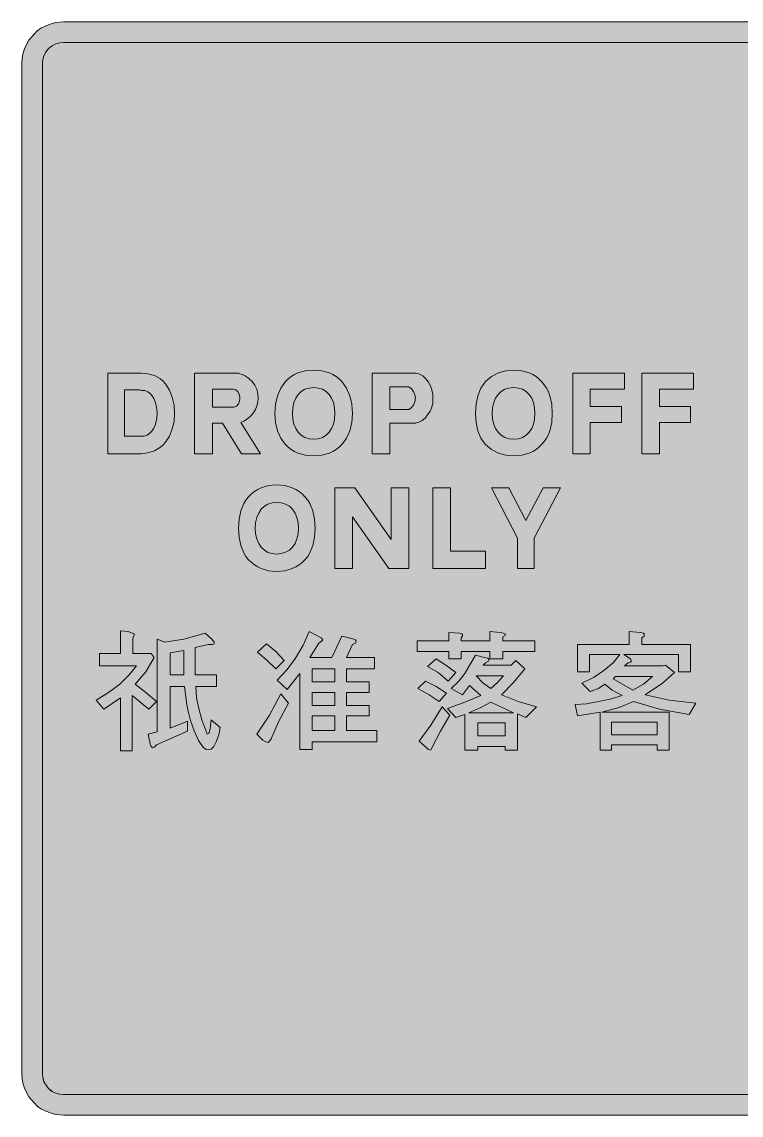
# Model space of a CAD drawing. Header units: metres. Extents: x 115 to 455, y 5 to 264.
# Drawn here: x 114.5 to 284.9, y 4.9 to 263.7 of the extents above; entities that cross this region are included whole.
import ezdxf

# ---------------------------------------------------------------- set-up
doc = ezdxf.new("R2010")
doc.units = ezdxf.units.M
doc.layers.add('FILL_BLACK_000000', color=7, linetype='Continuous', true_color=0x000000)
doc.layers.add('FILL_WHITE_FFFFFF', color=7, linetype='Continuous', true_color=0xffffff)

msp = doc.modelspace()

# ---------------------------------------------------------------- hatches: boundary and pattern name
at = {"layer": 'FILL_BLACK_000000', "true_color": 0x000000}
h = msp.add_hatch(color=7, dxfattribs=at)
h.dxf.hatch_style = 1
h.paths.add_polyline_path([(448.14, 263.32), (448.98, 262.98), (449.89, 262.64), (450.76, 262.17), (451.59, 261.56), (452.4, 260.82), (453.62, 259.33), (454.56, 257.58), (454.9, 256.64), (455.12, 255.71), (455.28, 253.98), (455.28, 14.58), (455.12, 12.85), (454.9, 11.92), (454.56, 10.98), (453.62, 9.22), (452.4, 7.74), (451.59, 7), (450.76, 6.39), (449.89, 5.92), (448.98, 5.58), (448.14, 5.24), (447.25, 5.02), (445.38, 4.86), (124.44, 4.86), (122.57, 5.02), (121.68, 5.24), (120.84, 5.58), (119.9, 5.92), (119, 6.39), (118.16, 7), (117.42, 7.74), (116.21, 9.22), (115.26, 10.98), (114.92, 11.92), (114.7, 12.85), (114.54, 14.58), (114.54, 253.98), (114.7, 255.71), (114.92, 256.64), (115.26, 257.58), (116.21, 259.33), (117.42, 260.82), (118.16, 261.56), (119, 262.17), (119.9, 262.64), (120.84, 262.98), (121.68, 263.32), (122.57, 263.54), (124.44, 263.7), (445.38, 263.7), (447.25, 263.54), (448.14, 263.32)])
h.paths.add_polyline_path([(123.5, 258.74), (122.57, 258.46), (121.68, 258), (120.84, 257.4), (120.24, 256.56), (119.78, 255.69), (119.5, 254.82), (119.4, 253.98), (119.4, 14.58), (119.5, 13.74), (119.78, 12.87), (120.24, 12), (120.84, 11.16), (121.68, 10.48), (122.57, 10.03), (123.5, 9.79), (124.44, 9.72), (445.38, 9.72), (446.32, 9.79), (447.25, 10.03), (448.14, 10.48), (448.98, 11.16), (449.58, 12), (450.04, 12.87), (450.32, 13.74), (450.42, 14.58), (450.42, 253.98), (450.32, 254.82), (450.04, 255.69), (449.58, 256.56), (448.98, 257.4), (448.14, 258), (447.25, 258.46), (446.32, 258.74), (445.38, 258.84), (124.44, 258.84), (123.5, 258.74)], flags=16)
h = msp.add_hatch(color=7, dxfattribs=at)
h.dxf.hatch_style = 1
h.paths.add_polyline_path([(187.39, 180.58), (188.21, 180.21), (188.98, 179.74), (189.68, 179.19), (190.32, 178.56), (191.4, 176.97), (192.19, 175.18), (192.67, 173.19), (192.84, 171), (192.67, 168.88), (192.19, 166.9), (191.4, 165.13), (190.89, 164.34), (190.32, 163.62), (189.68, 162.99), (188.98, 162.44), (188.21, 161.97), (187.39, 161.59), (185.61, 161.09), (183.66, 160.92), (181.71, 161.09), (179.92, 161.59), (179.11, 161.97), (178.34, 162.44), (177.64, 162.99), (177, 163.62), (176.43, 164.34), (175.92, 165.13), (175.13, 166.9), (174.65, 168.88), (174.48, 171), (174.65, 173.19), (175.13, 175.18), (175.92, 176.97), (177, 178.56), (177.64, 179.19), (178.34, 179.74), (179.11, 180.21), (179.92, 180.58), (181.71, 181.09), (183.66, 181.26), (185.61, 181.09), (187.39, 180.58)])
h.paths.add_polyline_path([(188.34, 173.55), (187.91, 174.6), (187.33, 175.48), (186.6, 176.18), (185.74, 176.7), (184.76, 177.01), (183.66, 177.12), (182.56, 177.01), (181.58, 176.7), (180.72, 176.18), (179.99, 175.48), (179.41, 174.6), (178.98, 173.55), (178.71, 172.35), (178.62, 171), (178.71, 169.65), (178.98, 168.45), (179.41, 167.4), (179.99, 166.52), (180.72, 165.82), (181.58, 165.3), (182.56, 164.99), (183.66, 164.88), (184.76, 164.99), (185.74, 165.3), (186.6, 165.82), (187.33, 166.52), (187.91, 167.4), (188.34, 168.45), (188.61, 169.65), (188.7, 171), (188.61, 172.35), (188.34, 173.55)], flags=16)
h = msp.add_hatch(color=7, dxfattribs=at)
h.dxf.hatch_style = 1
h.paths.add_polyline_path([(234.74, 180.58), (235.55, 180.21), (236.32, 179.74), (237.02, 179.19), (237.66, 178.56), (238.29, 177.79), (238.81, 176.97), (239.25, 176.1), (239.6, 175.18), (240.04, 173.19), (240.18, 171), (240.04, 168.88), (239.6, 166.9), (239.25, 165.99), (238.81, 165.13), (238.29, 164.34), (237.66, 163.62), (237.02, 162.99), (236.32, 162.44), (235.55, 161.97), (234.74, 161.59), (232.95, 161.09), (231, 160.92), (229.15, 161.09), (227.4, 161.59), (225.79, 162.44), (224.34, 163.62), (223.77, 164.34), (223.29, 165.13), (222.56, 166.9), (222.14, 168.88), (222, 171), (222.14, 173.19), (222.56, 175.18), (223.29, 176.97), (224.34, 178.56), (225.79, 179.74), (227.4, 180.58), (229.15, 181.09), (231, 181.26), (232.95, 181.09), (234.74, 180.58)])
h.paths.add_polyline_path([(235.71, 173.55), (235.3, 174.6), (234.74, 175.48), (234.02, 176.18), (233.15, 176.7), (232.15, 177.01), (231, 177.12), (229.9, 177.01), (228.92, 176.7), (228.06, 176.18), (227.33, 175.48), (226.75, 174.6), (226.32, 173.55), (226.05, 172.35), (225.96, 171), (226.05, 169.65), (226.32, 168.45), (226.75, 167.4), (227.33, 166.52), (228.06, 165.82), (228.92, 165.3), (229.9, 164.99), (231, 164.88), (232.15, 164.99), (233.15, 165.3), (234.02, 165.82), (234.74, 166.52), (235.3, 167.4), (235.71, 168.45), (235.96, 169.65), (236.04, 171), (235.96, 172.35), (235.71, 173.55)], flags=16)
h = msp.add_hatch(color=7, dxfattribs=at)
h.dxf.hatch_style = 1
h.paths.add_polyline_path([(134.88, 180.54), (142.8, 180.54), (144.41, 180.4), (145.95, 179.95), (147.36, 179.17), (147.99, 178.65), (148.56, 178.02), (149.5, 176.54), (150.18, 174.85), (150.58, 172.98), (150.72, 171), (150.58, 169.12), (150.18, 167.31), (149.5, 165.63), (148.56, 164.16), (147.99, 163.53), (147.36, 162.98), (145.95, 162.13), (144.41, 161.63), (142.8, 161.46), (134.88, 161.46), (134.88, 180.54)])
h.paths.add_polyline_path([(142.26, 165.6), (143.16, 165.6), (143.52, 165.6), (144.22, 165.88), (144.83, 166.29), (145.36, 166.83), (145.79, 167.49), (146.13, 168.25), (146.38, 169.09), (146.53, 170.01), (146.58, 171), (146.53, 171.99), (146.38, 172.91), (146.14, 173.75), (145.81, 174.51), (145.4, 175.17), (144.91, 175.71), (144.34, 176.12), (143.7, 176.4), (143.59, 176.4), (143.52, 176.4), (142.91, 176.42), (142.44, 176.58), (142.08, 176.58), (138.84, 176.58), (138.84, 165.6), (142.08, 165.6), (142.19, 165.6), (142.26, 165.6)], flags=16)
h = msp.add_hatch(color=7, dxfattribs=at)
h.dxf.hatch_style = 1
h.paths.add_polyline_path([(155.4, 161.46), (155.4, 180.54), (165.3, 180.54), (165.84, 180.54), (166.2, 180.36), (166.74, 180.25), (167.28, 180), (168.25, 179.35), (169.08, 178.56), (169.76, 177.69), (170.2, 176.71), (170.45, 175.67), (170.52, 174.6), (170.45, 173.67), (170.23, 172.76), (169.87, 171.91), (169.39, 171.11), (168.8, 170.39), (168.09, 169.77), (167.28, 169.24), (166.38, 168.84), (171.06, 161.46), (166.56, 161.46), (162.06, 168.66), (159.72, 168.66), (159.72, 161.46), (155.4, 161.46)])
h.paths.add_polyline_path([(164.76, 172.44), (165.36, 172.73), (165.82, 173.25), (166.1, 173.91), (166.2, 174.6), (166.07, 175.39), (165.73, 176.08), (165.21, 176.57), (164.58, 176.76), (159.72, 176.76), (159.72, 172.44), (164.4, 172.44), (164.76, 172.44)], flags=16)
h = msp.add_hatch(color=7, dxfattribs=at)
h.dxf.hatch_style = 1
h.paths.add_polyline_path([(209.53, 179.86), (210.24, 179.22), (210.84, 178.38), (211.31, 177.51), (211.65, 176.56), (211.85, 175.57), (211.92, 174.6), (211.85, 173.53), (211.63, 172.48), (211.24, 171.51), (210.66, 170.64), (210.06, 169.9), (209.35, 169.31), (208.58, 168.89), (207.78, 168.66), (207.6, 168.66), (201.66, 168.66), (201.66, 161.46), (197.52, 161.46), (197.52, 180.54), (207.24, 180.54), (207.78, 180.54), (207.85, 180.54), (207.96, 180.54), (208.76, 180.3), (209.53, 179.86)])
h.paths.add_polyline_path([(205.62, 171.9), (205.98, 171.9), (206.05, 171.9), (206.16, 171.9), (206.79, 172.32), (207.31, 172.98), (207.65, 173.77), (207.78, 174.6), (207.65, 175.43), (207.31, 176.22), (206.79, 176.88), (206.16, 177.3), (205.98, 177.3), (201.66, 177.3), (201.66, 171.9), (205.62, 171.9)], flags=16)
h = msp.add_hatch(color=7, dxfattribs=at)
h.dxf.hatch_style = 1
h.paths.add_polyline_path([(249.18, 161.46), (245.04, 161.46), (245.04, 180.54), (257.28, 180.54), (257.28, 176.76), (249.18, 176.76), (249.18, 172.62), (256.56, 172.62), (256.56, 168.84), (249.18, 168.84), (249.18, 161.46)])
h = msp.add_hatch(color=7, dxfattribs=at)
h.dxf.hatch_style = 1
h.paths.add_polyline_path([(265.56, 161.46), (261.42, 161.46), (261.42, 180.54), (273.66, 180.54), (273.66, 176.76), (265.56, 176.76), (265.56, 172.62), (272.94, 172.62), (272.94, 168.84), (265.56, 168.84), (265.56, 161.46)])
h = msp.add_hatch(color=7, dxfattribs=at)
h.dxf.hatch_style = 1
h.paths.add_polyline_path([(178.6, 153.38), (179.44, 152.98), (180.23, 152.49), (180.98, 151.89), (181.68, 151.2), (182.25, 150.48), (182.73, 149.69), (183.46, 147.91), (183.88, 145.93), (184.02, 143.82), (183.88, 141.7), (183.46, 139.72), (182.73, 137.95), (182.25, 137.16), (181.68, 136.44), (180.98, 135.75), (180.23, 135.15), (179.44, 134.66), (178.6, 134.26), (176.79, 133.73), (174.84, 133.56), (172.99, 133.73), (171.24, 134.26), (170.41, 134.66), (169.63, 135.15), (168.88, 135.75), (168.18, 136.44), (167.61, 137.16), (167.13, 137.95), (166.4, 139.72), (165.98, 141.7), (165.84, 143.82), (165.98, 145.93), (166.4, 147.91), (167.13, 149.69), (167.61, 150.48), (168.18, 151.2), (168.88, 151.89), (169.63, 152.49), (170.41, 152.98), (171.24, 153.38), (172.99, 153.91), (174.84, 154.08), (176.79, 153.91), (178.6, 153.38)])
h.paths.add_polyline_path([(179.7, 146.37), (179.26, 147.42), (178.66, 148.3), (177.92, 149), (177.02, 149.52), (175.99, 149.83), (174.84, 149.94), (173.8, 149.84), (172.84, 149.53), (171.98, 149.03), (171.24, 148.32), (170.64, 147.41), (170.18, 146.34), (169.9, 145.13), (169.8, 143.82), (169.9, 142.51), (170.18, 141.3), (170.64, 140.23), (171.24, 139.32), (171.98, 138.61), (172.84, 138.1), (173.8, 137.8), (174.84, 137.7), (175.99, 137.81), (177.02, 138.12), (177.92, 138.64), (178.66, 139.34), (179.26, 140.22), (179.7, 141.27), (179.97, 142.47), (180.06, 143.82), (179.97, 145.17), (179.7, 146.37)], flags=16)
h = msp.add_hatch(color=7, dxfattribs=at)
h.dxf.hatch_style = 1
h.paths.add_polyline_path([(202.02, 153.36), (206.16, 153.36), (206.16, 134.28), (201.48, 134.28), (192.84, 146.52), (192.84, 134.28), (188.7, 134.28), (188.7, 153.36), (193.38, 153.36), (202.02, 141.12), (202.02, 153.36)])
h = msp.add_hatch(color=7, dxfattribs=at)
h.dxf.hatch_style = 1
h.paths.add_polyline_path([(216.06, 138.42), (224.34, 138.42), (224.34, 134.28), (211.92, 134.28), (211.92, 153.36), (216.06, 153.36), (216.06, 138.42)])
h = msp.add_hatch(color=7, dxfattribs=at)
h.dxf.hatch_style = 1
h.paths.add_polyline_path([(229.92, 153.36), (233.88, 145.62), (238.02, 153.36), (242.16, 153.36), (235.86, 141.48), (235.86, 134.28), (231.9, 134.28), (231.9, 141.48), (225.78, 153.36), (229.92, 153.36)])
h = msp.add_hatch(color=7, dxfattribs=at)
h.dxf.hatch_style = 1
h.paths.add_polyline_path([(132.9, 114.12), (137.94, 114.12), (137.94, 119.52), (139.74, 119.34), (140.64, 118.98), (141.18, 118.8), (141.18, 118.44), (140.82, 117.9), (140.82, 114.12), (145.14, 114.12), (145.86, 113.22), (143.88, 109.8), (141.36, 106.92), (143.88, 104.94), (146.4, 102.78), (144.6, 100.98), (140.64, 104.22), (140.64, 91.08), (137.94, 91.08), (137.94, 103.68), (133.98, 100.98), (132.18, 103.14), (135.06, 104.94), (137.76, 106.92), (139.92, 109.08), (141.72, 111.24), (132.9, 111.24), (132.9, 114.12)])
h = msp.add_hatch(color=7, dxfattribs=at)
h.dxf.hatch_style = 1
h.paths.add_polyline_path([(182.58, 119.34), (184.74, 118.26), (185.46, 117.9), (185.82, 117.36), (185.46, 117), (184.92, 116.64), (182.76, 113.22), (187.98, 113.22), (190.32, 118.26), (192.66, 117.72), (193.56, 117.36), (193.74, 117.18), (193.56, 116.64), (192.84, 116.28), (191.4, 113.22), (198.06, 113.22), (198.06, 110.52), (191.4, 110.52), (191.4, 107.46), (196.8, 107.46), (196.8, 104.94), (191.4, 104.94), (191.4, 101.88), (196.8, 101.88), (196.8, 99.36), (191.4, 99.36), (191.4, 95.94), (198.6, 95.94), (198.6, 93.24), (183.3, 93.24), (183.3, 91.44), (180.42, 91.44), (180.42, 109.44), (177.36, 105.66), (175.02, 107.82), (177.36, 110.34), (179.34, 113.04), (181.14, 116.1), (182.58, 119.34)])
h.paths.add_polyline_path([(183.3, 101.88), (188.7, 101.88), (188.7, 104.94), (183.3, 104.94), (183.3, 101.88)], flags=16)
h.paths.add_polyline_path([(183.3, 110.52), (183.3, 107.46), (188.7, 107.46), (188.7, 110.52), (183.3, 110.52)], flags=16)
h.paths.add_polyline_path([(188.7, 99.36), (183.3, 99.36), (183.3, 95.94), (188.7, 95.94), (188.7, 99.36)], flags=16)
h = msp.add_hatch(color=7, dxfattribs=at)
h.dxf.hatch_style = 1
h.paths.add_polyline_path([(215.7, 117.18), (215.7, 119.16), (218.22, 118.98), (218.76, 118.8), (218.94, 118.62), (218.94, 118.26), (218.58, 117.9), (218.58, 117.18), (225.42, 117.18), (225.42, 119.34), (227.94, 119.16), (228.66, 118.98), (229.02, 118.8), (229.02, 118.44), (228.48, 118.08), (228.48, 117.18), (236.04, 117.18), (236.04, 114.66), (228.48, 114.66), (228.48, 112.86), (225.42, 112.86), (225.42, 114.66), (218.58, 114.66), (218.58, 112.86), (215.7, 112.86), (215.7, 114.66), (208.14, 114.66), (208.14, 117.18), (215.7, 117.18)])
h = msp.add_hatch(color=7, dxfattribs=at)
h.dxf.hatch_style = 1
h.paths.add_polyline_path([(258.36, 116.28), (258.36, 119.34), (261.06, 119.16), (261.78, 118.98), (261.96, 118.8), (261.96, 118.26), (261.42, 117.9), (261.42, 116.28), (272.94, 116.28), (272.94, 109.8), (270.06, 109.8), (270.06, 113.94), (257.1, 113.94), (258.72, 112.86), (258.9, 112.5), (258.9, 112.32), (258.72, 112.14), (258.18, 111.96), (257.28, 111.24), (266.46, 111.24), (267, 111.42), (269.16, 109.62), (266.28, 107.1), (262.14, 104.4), (267.9, 103.14), (274.2, 102.42), (272.58, 99.72), (265.56, 100.98), (259.44, 102.78), (256.02, 101.34), (251.88, 100.26), (267.9, 100.26), (267.9, 91.26), (265.02, 91.26), (265.02, 92.52), (254.22, 92.52), (254.22, 91.26), (251.52, 91.26), (251.52, 100.26), (246.12, 99.36), (245.58, 102.06), (248.28, 102.24), (251.16, 102.78), (253.86, 103.32), (256.74, 104.22), (254.4, 105.48), (252.6, 106.92), (251.16, 105.84), (249.18, 105.12), (247.2, 107.1), (250.08, 108.54), (252.42, 110.16), (254.58, 111.96), (256.2, 113.94), (249, 113.94), (249, 109.8), (246.12, 109.8), (246.12, 116.28), (258.36, 116.28)])
h.paths.add_polyline_path([(263.94, 108.72), (255.12, 108.72), (254.58, 108.18), (259.26, 105.48), (261.78, 106.92), (263.94, 108.72)], flags=16)
h.paths.add_polyline_path([(265.02, 97.92), (254.22, 97.92), (254.22, 94.86), (265.02, 94.86), (265.02, 97.92)], flags=16)
h = msp.add_hatch(color=7, dxfattribs=at)
h.dxf.hatch_style = 1
h.paths.add_polyline_path([(152.88, 117.54), (157.92, 118.98), (159.54, 117.54), (160.08, 116.82), (160.08, 116.46), (159.72, 116.28), (158.64, 116.28), (155.58, 115.56), (155.58, 109.08), (160.62, 109.08), (160.62, 106.38), (155.76, 106.38), (155.94, 103.68), (156.48, 101.16), (157.2, 98.46), (158.1, 95.94), (158.46, 95.04), (158.82, 95.22), (159.18, 96.3), (159.36, 98.46), (161.52, 96.66), (161.16, 94.86), (160.6, 93.25), (160.02, 92.15), (159.41, 91.52), (158.8, 91.31), (158.19, 91.46), (157.58, 91.92), (156.98, 92.64), (156.41, 93.56), (155.37, 95.81), (154.51, 98.26), (153.9, 100.48), (153.6, 102.06), (153.06, 106.38), (149.64, 106.38), (149.64, 96.48), (153.78, 98.1), (153.78, 95.76), (146.4, 92.52), (145.86, 91.98), (145.5, 91.8), (145.14, 92.16), (144.96, 92.7), (144.42, 95.04), (146.58, 95.58), (146.58, 117.54), (148.38, 116.82), (152.88, 117.54)])
h.paths.add_polyline_path([(152.88, 114.84), (149.64, 114.3), (149.64, 109.08), (152.88, 109.08), (152.88, 114.84)], flags=16)
h = msp.add_hatch(color=7, dxfattribs=at)
h.dxf.hatch_style = 1
h.paths.add_polyline_path([(172.68, 112.5), (170.34, 114.48), (172.5, 116.46), (174.66, 114.66), (176.64, 112.5), (174.66, 110.52), (172.68, 112.5)])
h = msp.add_hatch(color=7, dxfattribs=at)
h.dxf.hatch_style = 1
h.paths.add_polyline_path([(214.98, 111.42), (217.32, 109.62), (215.52, 107.64), (213.18, 109.62), (210.66, 111.06), (212.64, 112.86), (214.98, 111.42)])
h = msp.add_hatch(color=7, dxfattribs=at)
h.dxf.hatch_style = 1
h.paths.add_polyline_path([(224.16, 113.22), (224.88, 113.04), (225.24, 112.68), (225.06, 112.32), (224.34, 111.96), (223.8, 111.42), (230.46, 111.42), (231.54, 112.5), (233.7, 110.52), (231, 107.28), (228.12, 104.4), (232.08, 102.78), (236.4, 101.52), (233.88, 99), (231.9, 99.9), (231.9, 91.26), (229.02, 91.26), (229.02, 92.16), (222.54, 92.16), (222.54, 91.26), (219.48, 91.26), (219.48, 99.72), (217.32, 99), (215.34, 101.16), (219.48, 102.6), (223.26, 104.22), (220.56, 106.56), (218.94, 104.4), (216.24, 105.84), (218.04, 107.64), (219.48, 109.44), (222, 113.76), (224.16, 113.22)])
h.paths.add_polyline_path([(228.66, 108.9), (222.18, 108.9), (223.8, 107.1), (225.6, 105.84), (227.22, 107.28), (228.66, 108.9)], flags=16)
h.paths.add_polyline_path([(220.38, 100.08), (231, 100.08), (225.6, 102.6), (223.26, 101.34), (220.38, 100.08)], flags=16)
h.paths.add_polyline_path([(229.02, 97.74), (222.54, 97.74), (222.54, 94.68), (229.02, 94.68), (229.02, 97.74)], flags=16)
h = msp.add_hatch(color=7, dxfattribs=at)
h.dxf.hatch_style = 1
h.paths.add_polyline_path([(212.64, 106.38), (215.16, 104.76), (213.36, 102.78), (211.02, 104.4), (208.32, 105.84), (210.12, 107.64), (212.64, 106.38)])
h = msp.add_hatch(color=7, dxfattribs=at)
h.dxf.hatch_style = 1
h.paths.add_polyline_path([(173.22, 99.54), (175.92, 104.58), (177.72, 102.42), (175.38, 98.1), (173.58, 93.96), (173.22, 93.42), (172.86, 93.06), (172.32, 93.24), (171.6, 93.6), (170.16, 95.04), (173.22, 99.54)])
h = msp.add_hatch(color=7, dxfattribs=at)
h.dxf.hatch_style = 1
h.paths.add_polyline_path([(211.38, 97.2), (214.08, 101.52), (215.88, 99.54), (213.72, 95.76), (211.74, 91.98), (211.38, 91.26), (210.84, 91.44), (208.68, 93.42), (211.38, 97.2)])
at = {"layer": 'FILL_WHITE_FFFFFF', "true_color": 0xffffff}
h = msp.add_hatch(color=7, dxfattribs=at)
h.dxf.hatch_style = 1
h.paths.add_polyline_path([(446.32, 258.74), (447.25, 258.46), (448.14, 258), (448.98, 257.4), (449.58, 256.56), (450.04, 255.69), (450.32, 254.82), (450.42, 253.98), (450.42, 14.58), (450.31, 13.75), (450.06, 12.78), (448.98, 11.16), (448.14, 10.48), (447.25, 10.03), (446.32, 9.79), (445.38, 9.72), (124.44, 9.72), (123.47, 9.83), (122.64, 10.08), (121.67, 10.48), (120.84, 11.16), (119.76, 12.78), (119.51, 13.75), (119.4, 14.58), (119.4, 253.98), (119.5, 254.82), (119.78, 255.69), (120.24, 256.56), (120.84, 257.4), (121.68, 258), (122.57, 258.46), (123.5, 258.74), (124.44, 258.84), (445.38, 258.84), (446.32, 258.74)])

# ---------------------------------------------------------------- linework, layer by layer
at = {"layer": 'FILL_BLACK_000000', "lineweight": 0, "true_color": 0x000000}
for points in [[(445.38, 4.86), (124.44, 4.86), (122.57, 5.02), (121.68, 5.24), (120.84, 5.58), (119.9, 5.92), (119, 6.39), (118.16, 7), (117.42, 7.74), (116.21, 9.22), (115.26, 10.98), (114.92, 11.92), (114.7, 12.85), (114.54, 14.58), (114.54, 253.98), (114.7, 255.71), (114.92, 256.64), (115.26, 257.58), (116.21, 259.33), (117.42, 260.82), (118.16, 261.56), (119, 262.17), (119.9, 262.64), (120.84, 262.98), (121.68, 263.32), (122.57, 263.54), (124.44, 263.7), (445.38, 263.7)], [(445.38, 258.84), (124.44, 258.84), (123.5, 258.74), (122.57, 258.46), (121.68, 258), (120.84, 257.4), (120.24, 256.56), (119.78, 255.69), (119.5, 254.82), (119.4, 253.98), (119.4, 14.58), (119.5, 13.74), (119.78, 12.87), (120.24, 12), (120.84, 11.16), (121.68, 10.48), (122.57, 10.03), (123.5, 9.79), (124.44, 9.72), (445.38, 9.72)]]:
    msp.add_lwpolyline(points, dxfattribs=at)
for points in [[(187.39, 180.58), (188.21, 180.21), (188.98, 179.74), (189.68, 179.19), (190.32, 178.56), (191.4, 176.97), (192.19, 175.18), (192.67, 173.19), (192.84, 171), (192.67, 168.88), (192.19, 166.9), (191.4, 165.13), (190.89, 164.34), (190.32, 163.62), (189.68, 162.99), (188.98, 162.44), (188.21, 161.97), (187.39, 161.59), (185.61, 161.09), (183.66, 160.92), (181.71, 161.09), (179.92, 161.59), (179.11, 161.97), (178.34, 162.44), (177.64, 162.99), (177, 163.62), (176.43, 164.34), (175.92, 165.13), (175.13, 166.9), (174.65, 168.88), (174.48, 171), (174.65, 173.19), (175.13, 175.18), (175.92, 176.97), (177, 178.56), (177.64, 179.19), (178.34, 179.74), (179.11, 180.21), (179.92, 180.58), (181.71, 181.09), (183.66, 181.26), (185.61, 181.09)], [(234.74, 180.58), (235.55, 180.21), (236.32, 179.74), (237.02, 179.19), (237.66, 178.56), (238.29, 177.79), (238.81, 176.97), (239.25, 176.1), (239.6, 175.18), (240.04, 173.19), (240.18, 171), (240.04, 168.88), (239.6, 166.9), (239.25, 165.99), (238.81, 165.13), (238.29, 164.34), (237.66, 163.62), (237.02, 162.99), (236.32, 162.44), (235.55, 161.97), (234.74, 161.59), (232.95, 161.09), (231, 160.92), (229.15, 161.09), (227.4, 161.59), (225.79, 162.44), (224.34, 163.62), (223.77, 164.34), (223.29, 165.13), (222.56, 166.9), (222.14, 168.88), (222, 171), (222.14, 173.19), (222.56, 175.18), (223.29, 176.97), (224.34, 178.56), (225.79, 179.74), (227.4, 180.58), (229.15, 181.09), (231, 181.26), (232.95, 181.09)], [(134.88, 180.54), (142.8, 180.54), (144.41, 180.4), (145.95, 179.95), (147.36, 179.17), (147.99, 178.65), (148.56, 178.02), (149.5, 176.54), (150.18, 174.85), (150.58, 172.98), (150.72, 171), (150.58, 169.12), (150.18, 167.31), (149.5, 165.63), (148.56, 164.16), (147.99, 163.53), (147.36, 162.98), (145.95, 162.13), (144.41, 161.63), (142.8, 161.46), (134.88, 161.46)], [(155.4, 161.46), (155.4, 180.54), (165.3, 180.54), (165.84, 180.54), (166.2, 180.36), (166.74, 180.25), (167.28, 180), (168.25, 179.35), (169.08, 178.56), (169.76, 177.69), (170.2, 176.71), (170.45, 175.67), (170.52, 174.6), (170.45, 173.67), (170.23, 172.76), (169.87, 171.91), (169.39, 171.11), (168.8, 170.39), (168.09, 169.77), (167.28, 169.24), (166.38, 168.84), (171.06, 161.46), (166.56, 161.46), (162.06, 168.66), (159.72, 168.66), (159.72, 161.46)], [(209.53, 179.86), (210.24, 179.22), (210.84, 178.38), (211.31, 177.51), (211.65, 176.56), (211.85, 175.57), (211.92, 174.6), (211.85, 173.53), (211.63, 172.48), (211.24, 171.51), (210.66, 170.64), (210.06, 169.9), (209.35, 169.31), (208.58, 168.89), (207.78, 168.66), (207.6, 168.66), (201.66, 168.66), (201.66, 161.46), (197.52, 161.46), (197.52, 180.54), (207.24, 180.54), (207.78, 180.54), (207.85, 180.54), (207.96, 180.54), (208.76, 180.3)], [(249.18, 161.46), (245.04, 161.46), (245.04, 180.54), (257.28, 180.54), (257.28, 176.76), (249.18, 176.76), (249.18, 172.62), (256.56, 172.62), (256.56, 168.84), (249.18, 168.84)], [(265.56, 161.46), (261.42, 161.46), (261.42, 180.54), (273.66, 180.54), (273.66, 176.76), (265.56, 176.76), (265.56, 172.62), (272.94, 172.62), (272.94, 168.84), (265.56, 168.84)], [(142.26, 165.6), (143.16, 165.6), (143.52, 165.6), (144.22, 165.88), (144.83, 166.29), (145.36, 166.83), (145.79, 167.49), (146.13, 168.25), (146.38, 169.09), (146.53, 170.01), (146.58, 171), (146.53, 171.99), (146.38, 172.91), (146.14, 173.75), (145.81, 174.51), (145.4, 175.17), (144.91, 175.71), (144.34, 176.12), (143.7, 176.4), (143.59, 176.4), (143.52, 176.4), (142.91, 176.42), (142.44, 176.58), (142.08, 176.58), (138.84, 176.58), (138.84, 165.6), (142.08, 165.6), (142.19, 165.6)], [(164.76, 172.44), (165.36, 172.73), (165.82, 173.25), (166.1, 173.91), (166.2, 174.6), (166.07, 175.39), (165.73, 176.08), (165.21, 176.57), (164.58, 176.76), (159.72, 176.76), (159.72, 172.44), (164.4, 172.44)], [(188.34, 173.55), (187.91, 174.6), (187.33, 175.48), (186.6, 176.18), (185.74, 176.7), (184.76, 177.01), (183.66, 177.12), (182.56, 177.01), (181.58, 176.7), (180.72, 176.18), (179.99, 175.48), (179.41, 174.6), (178.98, 173.55), (178.71, 172.35), (178.62, 171), (178.71, 169.65), (178.98, 168.45), (179.41, 167.4), (179.99, 166.52), (180.72, 165.82), (181.58, 165.3), (182.56, 164.99), (183.66, 164.88), (184.76, 164.99), (185.74, 165.3), (186.6, 165.82), (187.33, 166.52), (187.91, 167.4), (188.34, 168.45), (188.61, 169.65), (188.7, 171), (188.61, 172.35)], [(205.62, 171.9), (205.98, 171.9), (206.05, 171.9), (206.16, 171.9), (206.79, 172.32), (207.31, 172.98), (207.65, 173.77), (207.78, 174.6), (207.65, 175.43), (207.31, 176.22), (206.79, 176.88), (206.16, 177.3), (205.98, 177.3), (201.66, 177.3), (201.66, 171.9)], [(235.71, 173.55), (235.3, 174.6), (234.74, 175.48), (234.02, 176.18), (233.15, 176.7), (232.15, 177.01), (231, 177.12), (229.9, 177.01), (228.92, 176.7), (228.06, 176.18), (227.33, 175.48), (226.75, 174.6), (226.32, 173.55), (226.05, 172.35), (225.96, 171), (226.05, 169.65), (226.32, 168.45), (226.75, 167.4), (227.33, 166.52), (228.06, 165.82), (228.92, 165.3), (229.9, 164.99), (231, 164.88), (232.15, 164.99), (233.15, 165.3), (234.02, 165.82), (234.74, 166.52), (235.3, 167.4), (235.71, 168.45), (235.96, 169.65), (236.04, 171), (235.96, 172.35)], [(178.6, 153.38), (179.44, 152.98), (180.23, 152.49), (180.98, 151.89), (181.68, 151.2), (182.25, 150.48), (182.73, 149.69), (183.46, 147.91), (183.88, 145.93), (184.02, 143.82), (183.88, 141.7), (183.46, 139.72), (182.73, 137.95), (182.25, 137.16), (181.68, 136.44), (180.98, 135.75), (180.23, 135.15), (179.44, 134.66), (178.6, 134.26), (176.79, 133.73), (174.84, 133.56), (172.99, 133.73), (171.24, 134.26), (170.41, 134.66), (169.63, 135.15), (168.88, 135.75), (168.18, 136.44), (167.61, 137.16), (167.13, 137.95), (166.4, 139.72), (165.98, 141.7), (165.84, 143.82), (165.98, 145.93), (166.4, 147.91), (167.13, 149.69), (167.61, 150.48), (168.18, 151.2), (168.88, 151.89), (169.63, 152.49), (170.41, 152.98), (171.24, 153.38), (172.99, 153.91), (174.84, 154.08), (176.79, 153.91)], [(202.02, 153.36), (206.16, 153.36), (206.16, 134.28), (201.48, 134.28), (192.84, 146.52), (192.84, 134.28), (188.7, 134.28), (188.7, 153.36), (193.38, 153.36), (202.02, 141.12)], [(216.06, 138.42), (224.34, 138.42), (224.34, 134.28), (211.92, 134.28), (211.92, 153.36), (216.06, 153.36)], [(229.92, 153.36), (233.88, 145.62), (238.02, 153.36), (242.16, 153.36), (235.86, 141.48), (235.86, 134.28), (231.9, 134.28), (231.9, 141.48), (225.78, 153.36)], [(179.7, 146.37), (179.26, 147.42), (178.66, 148.3), (177.92, 149), (177.02, 149.52), (175.99, 149.83), (174.84, 149.94), (173.8, 149.84), (172.84, 149.53), (171.98, 149.03), (171.24, 148.32), (170.64, 147.41), (170.18, 146.34), (169.9, 145.13), (169.8, 143.82), (169.9, 142.51), (170.18, 141.3), (170.64, 140.23), (171.24, 139.32), (171.98, 138.61), (172.84, 138.1), (173.8, 137.8), (174.84, 137.7), (175.99, 137.81), (177.02, 138.12), (177.92, 138.64), (178.66, 139.34), (179.26, 140.22), (179.7, 141.27), (179.97, 142.47), (180.06, 143.82), (179.97, 145.17)], [(132.9, 114.12), (137.94, 114.12), (137.94, 119.52), (139.74, 119.34), (140.64, 118.98), (141.18, 118.8), (141.18, 118.44), (140.82, 117.9), (140.82, 114.12), (145.14, 114.12), (145.86, 113.22), (143.88, 109.8), (141.36, 106.92), (143.88, 104.94), (146.4, 102.78), (144.6, 100.98), (140.64, 104.22), (140.64, 91.08), (137.94, 91.08), (137.94, 103.68), (133.98, 100.98), (132.18, 103.14), (135.06, 104.94), (137.76, 106.92), (139.92, 109.08), (141.72, 111.24), (132.9, 111.24)], [(182.58, 119.34), (184.74, 118.26), (185.46, 117.9), (185.82, 117.36), (185.46, 117), (184.92, 116.64), (182.76, 113.22), (187.98, 113.22), (190.32, 118.26), (192.66, 117.72), (193.56, 117.36), (193.74, 117.18), (193.56, 116.64), (192.84, 116.28), (191.4, 113.22), (198.06, 113.22), (198.06, 110.52), (191.4, 110.52), (191.4, 107.46), (196.8, 107.46), (196.8, 104.94), (191.4, 104.94), (191.4, 101.88), (196.8, 101.88), (196.8, 99.36), (191.4, 99.36), (191.4, 95.94), (198.6, 95.94), (198.6, 93.24), (183.3, 93.24), (183.3, 91.44), (180.42, 91.44), (180.42, 109.44), (177.36, 105.66), (175.02, 107.82), (177.36, 110.34), (179.34, 113.04), (181.14, 116.1)], [(215.7, 117.18), (215.7, 119.16), (218.22, 118.98), (218.76, 118.8), (218.94, 118.62), (218.94, 118.26), (218.58, 117.9), (218.58, 117.18), (225.42, 117.18), (225.42, 119.34), (227.94, 119.16), (228.66, 118.98), (229.02, 118.8), (229.02, 118.44), (228.48, 118.08), (228.48, 117.18), (236.04, 117.18), (236.04, 114.66), (228.48, 114.66), (228.48, 112.86), (225.42, 112.86), (225.42, 114.66), (218.58, 114.66), (218.58, 112.86), (215.7, 112.86), (215.7, 114.66), (208.14, 114.66), (208.14, 117.18)], [(258.36, 116.28), (258.36, 119.34), (261.06, 119.16), (261.78, 118.98), (261.96, 118.8), (261.96, 118.26), (261.42, 117.9), (261.42, 116.28), (272.94, 116.28), (272.94, 109.8), (270.06, 109.8), (270.06, 113.94), (257.1, 113.94), (258.72, 112.86), (258.9, 112.5), (258.9, 112.32), (258.72, 112.14), (258.18, 111.96), (257.28, 111.24), (266.46, 111.24), (267, 111.42), (269.16, 109.62), (266.28, 107.1), (262.14, 104.4), (267.9, 103.14), (274.2, 102.42), (272.58, 99.72), (265.56, 100.98), (259.44, 102.78), (256.02, 101.34), (251.88, 100.26), (267.9, 100.26), (267.9, 91.26), (265.02, 91.26), (265.02, 92.52), (254.22, 92.52), (254.22, 91.26), (251.52, 91.26), (251.52, 100.26), (246.12, 99.36), (245.58, 102.06), (248.28, 102.24), (251.16, 102.78), (253.86, 103.32), (256.74, 104.22), (254.4, 105.48), (252.6, 106.92), (251.16, 105.84), (249.18, 105.12), (247.2, 107.1), (250.08, 108.54), (252.42, 110.16), (254.58, 111.96), (256.2, 113.94), (249, 113.94), (249, 109.8), (246.12, 109.8), (246.12, 116.28)], [(152.88, 117.54), (157.92, 118.98), (159.54, 117.54), (160.08, 116.82), (160.08, 116.46), (159.72, 116.28), (158.64, 116.28), (155.58, 115.56), (155.58, 109.08), (160.62, 109.08), (160.62, 106.38), (155.76, 106.38), (155.94, 103.68), (156.48, 101.16), (157.2, 98.46), (158.1, 95.94), (158.46, 95.04), (158.82, 95.22), (159.18, 96.3), (159.36, 98.46), (161.52, 96.66), (161.16, 94.86), (160.6, 93.25), (160.02, 92.15), (159.41, 91.52), (158.8, 91.31), (158.19, 91.46), (157.58, 91.92), (156.98, 92.64), (156.41, 93.56), (155.37, 95.81), (154.51, 98.26), (153.9, 100.48), (153.6, 102.06), (153.06, 106.38), (149.64, 106.38), (149.64, 96.48), (153.78, 98.1), (153.78, 95.76), (146.4, 92.52), (145.86, 91.98), (145.5, 91.8), (145.14, 92.16), (144.96, 92.7), (144.42, 95.04), (146.58, 95.58), (146.58, 117.54), (148.38, 116.82)], [(152.88, 114.84), (149.64, 114.3), (149.64, 109.08), (152.88, 109.08)], [(172.68, 112.5), (170.34, 114.48), (172.5, 116.46), (174.66, 114.66), (176.64, 112.5), (174.66, 110.52)], [(214.98, 111.42), (217.32, 109.62), (215.52, 107.64), (213.18, 109.62), (210.66, 111.06), (212.64, 112.86)], [(224.16, 113.22), (224.88, 113.04), (225.24, 112.68), (225.06, 112.32), (224.34, 111.96), (223.8, 111.42), (230.46, 111.42), (231.54, 112.5), (233.7, 110.52), (231, 107.28), (228.12, 104.4), (232.08, 102.78), (236.4, 101.52), (233.88, 99), (231.9, 99.9), (231.9, 91.26), (229.02, 91.26), (229.02, 92.16), (222.54, 92.16), (222.54, 91.26), (219.48, 91.26), (219.48, 99.72), (217.32, 99), (215.34, 101.16), (219.48, 102.6), (223.26, 104.22), (220.56, 106.56), (218.94, 104.4), (216.24, 105.84), (218.04, 107.64), (219.48, 109.44), (222, 113.76)], [(183.3, 110.52), (183.3, 107.46), (188.7, 107.46), (188.7, 110.52)], [(228.66, 108.9), (222.18, 108.9), (223.8, 107.1), (225.6, 105.84), (227.22, 107.28)], [(263.94, 108.72), (255.12, 108.72), (254.58, 108.18), (259.26, 105.48), (261.78, 106.92)], [(212.64, 106.38), (215.16, 104.76), (213.36, 102.78), (211.02, 104.4), (208.32, 105.84), (210.12, 107.64)], [(173.22, 99.54), (175.92, 104.58), (177.72, 102.42), (175.38, 98.1), (173.58, 93.96), (173.22, 93.42), (172.86, 93.06), (172.32, 93.24), (171.6, 93.6), (170.16, 95.04)], [(183.3, 101.88), (188.7, 101.88), (188.7, 104.94), (183.3, 104.94)], [(211.38, 97.2), (214.08, 101.52), (215.88, 99.54), (213.72, 95.76), (211.74, 91.98), (211.38, 91.26), (210.84, 91.44), (208.68, 93.42)], [(220.38, 100.08), (231, 100.08), (225.6, 102.6), (223.26, 101.34)], [(188.7, 99.36), (183.3, 99.36), (183.3, 95.94), (188.7, 95.94)], [(229.02, 97.74), (222.54, 97.74), (222.54, 94.68), (229.02, 94.68)], [(265.02, 97.92), (254.22, 97.92), (254.22, 94.86), (265.02, 94.86)]]:
    msp.add_lwpolyline(points, close=True, dxfattribs=at)
at = {"layer": 'FILL_WHITE_FFFFFF', "lineweight": 0, "true_color": 0xffffff}
msp.add_lwpolyline([(445.38, 9.72), (124.44, 9.72), (123.47, 9.83), (122.64, 10.08), (121.67, 10.48), (120.84, 11.16), (119.76, 12.78), (119.51, 13.75), (119.4, 14.58), (119.4, 253.98), (119.5, 254.82), (119.78, 255.69), (120.24, 256.56), (120.84, 257.4), (121.68, 258), (122.57, 258.46), (123.5, 258.74), (124.44, 258.84), (445.38, 258.84)], dxfattribs=at)

doc.saveas('drawing.dxf')
